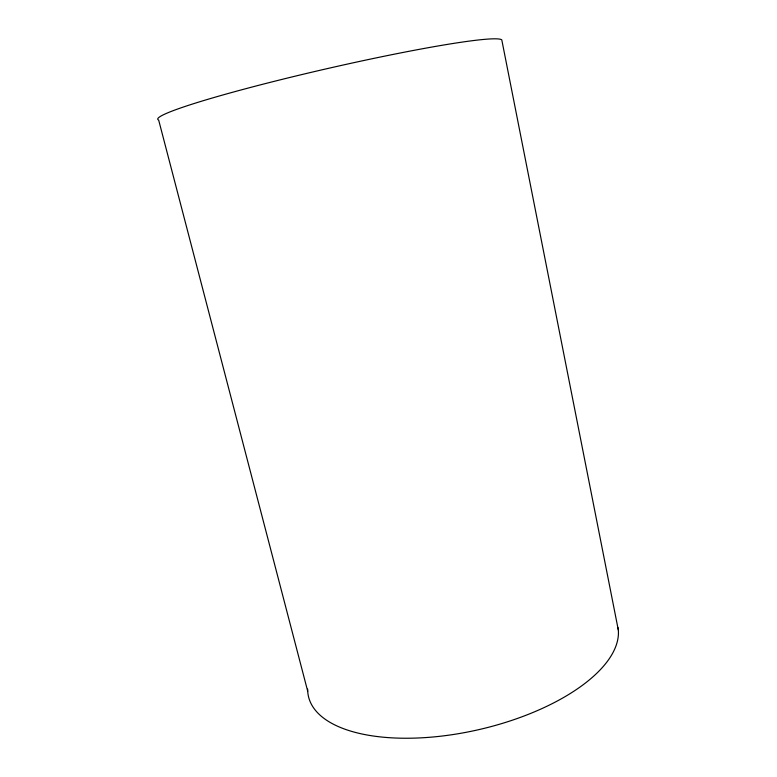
<?xml version="1.0" encoding="UTF-8"?>
<svg xmlns="http://www.w3.org/2000/svg" width="777" height="777" viewBox="0 0 777 777"><rect width="100%" height="100%" fill="white"/><g stroke="black" fill="none" stroke-linecap="round" stroke-linejoin="round"><path stroke-width="1.17" d="M307.721 691.277L158.673 120.085A176.632 11.509 -12.9 0 1 315.569 71.319A176.632 11.509 -12.9 0 1 501.787 39.88L618.327 630.05M618.055 627.729A158.595 70.435 -12.9 0 1 468.327 731.876A158.595 70.435 -12.9 0 1 307.653 689.092"/></g></svg>
